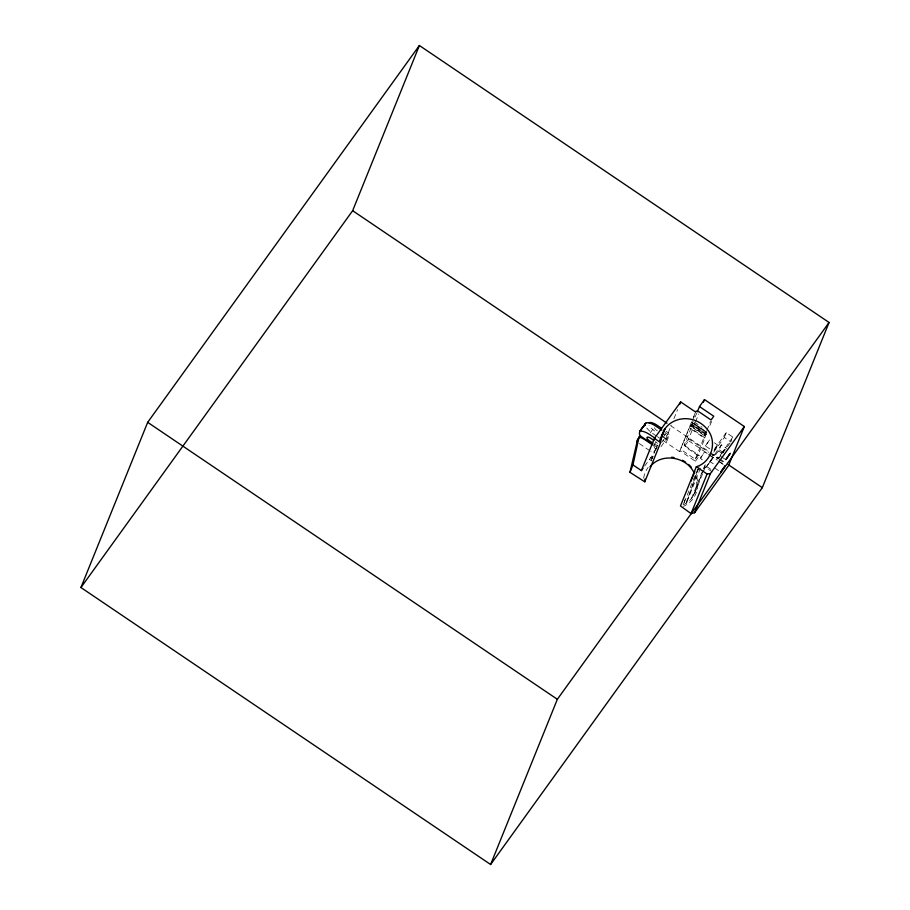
<?xml version="1.0" encoding="UTF-8"?>
<svg xmlns="http://www.w3.org/2000/svg" width="910" height="910" viewBox="0 0 910 910"><rect width="100%" height="100%" fill="white"/><g stroke="black" fill="none" stroke-linecap="round" stroke-linejoin="round"><path stroke-width="0.68" stroke-dasharray="4.55 3.41" d="M684.991 499.601L683.319 504.777L695.467 474.713M705.421 445.889L709.732 439.621L705.432 445.968L710.096 449.13M712.905 457.616L708.674 463.873L712.905 457.616L708.23 454.374M714.475 449.733L717.899 445.149L713.599 451.497L713.952 450.621M699.153 466.625L686.379 503.025L701.178 466.432M683.091 504.902C693.989 500.147 699.71 486.509 695.172 475.464M686.106 503.23L698.22 469.241M693.215 496.041L703.168 470.345M703.669 469.06L705.659 463.918M651.116 460.403L657.213 445.308M652.095 458.856L653.164 456.228M655.814 449.642L657.407 445.695M666.006 431.272L668.247 432.785L669.271 435.219L666.268 442.658L665.915 438.575L671.318 425.129M673.923 418.691L677.563 409.671M662.946 440.406L679.542 451.633L691.429 422.229M693.488 417.11L695.035 413.276M679.542 451.633L691.975 421.603M692.51 420.284L695.706 412.378M690.861 426.415L692.055 424.208L706.353 433.877L705.159 436.083L690.861 426.415L691.372 425.891L705.671 435.549L704.602 438.21L690.303 428.542L691.372 425.891M706.353 433.877L705.841 434.4L691.543 424.731L692.726 422.536L704.829 430.714M706.524 432.728L692.226 423.059L693.227 421.296M696.855 413.072L694.307 418.634M695.411 461.233L699.471 455.603L697.936 455.432L687.721 448.528L684.183 445.013L690.997 428.144L704.988 437.983L697.936 455.432L695.229 459.197L695.411 461.233L680.088 450.882M694.99 423.127L688.654 438.813L684.183 445.013M695.524 421.819L698.687 413.982M706.319 431.738L695.229 459.197L682.978 450.905L680.259 450.609M706.854 430.43L710.551 421.284M705.841 434.4L691.714 424.322M711.677 421.432L708.606 428.303M696.002 473.416L697.583 469.492M691.509 498.35L703.146 469.605M703.68 468.297L704.738 465.681M694.796 493.072L706.706 463.588M712.359 471.949L705.83 467.535L719.298 449.87L721.334 444.831L726.783 448.516M724.303 437.483L726.271 432.614L732.812 437.027L730.832 441.896L724.303 437.483L712.632 453.669M705.83 467.535L721.334 444.831M732.812 437.027L717.91 458.811L712.462 455.137M722.517 452.941C729.194 442.271 716.796 459.561 721.084 454.943M650.275 432.864L653.733 428.064M654.381 444.444L656.008 442.18M662.764 437.881L665.244 434.434M656.383 448.437L653.13 452.952L650.832 451.394M644.644 466.091L654.472 452.452M661.9 442.158L667.678 434.15M661.024 446.673L669.271 435.219L665.335 432.568M684.661 445.877L688.824 440.861L688.654 438.813L708.571 452.281M726.271 432.614L714.828 448.471L721.368 452.896M730.059 442.977L719.162 458.094L713.713 454.409M707.059 453.589C704.442 448.937 697.515 459.243 702.759 459.937M690.303 428.542L690.997 428.144M700.427 458.356L704.727 452.008M694.33 422.035L702.031 427.245M692.385 422.649L706.683 432.318M692.556 422.968L706.854 432.637M691.873 424.651L706.171 434.32M691.031 426.005L705.33 435.662M714.395 442.783L717.91 445.229M719.298 449.87L725.839 454.283M721.277 456.683L724.713 459.004M670.488 425.596L709.345 451.861M710.517 452.657L718.764 458.219M719.935 459.015L725.827 462.997M709.743 453.078L717.944 458.617M719.116 459.413L724.974 463.372M688.824 440.861L708.298 454.022M709.447 454.795L717.455 460.21M718.604 460.995L723.188 464.089M719.435 461.95L724.007 465.044M709.504 461.222L716.045 465.647M685.173 445.934L699.471 455.603M715.135 468.297L718.57 470.618M663.663 437.05L665.915 438.575M707.081 466.807L713.622 471.221M656.315 435.924L652.993 433.683A11.136 3.902 35.8 0 1 645.782 426.437M657.418 436.675L661.843 439.666M653.812 445.024L657.202 447.31M639.332 443.625L649.683 450.621M649.524 459.322L651.935 460.949M653.562 445.57L655.462 449.221M657.395 445.104A4.084 1.433 35.8 0 1 653.869 443.852M655.553 441.543A4.084 1.433 35.8 0 1 656.087 441.987M656.588 442.453A4.084 1.433 35.8 0 1 657.361 443.363M665.062 433.456A4.084 1.433 35.8 0 1 664.095 434.775M657.236 430.76A4.084 1.433 35.8 0 1 654.427 427.723M654.677 430.976A8.656 3.037 35.8 0 1 649.069 425.345M696.594 476.624A27.459 25.616 22 0 1 683.501 506.37M643.643 478.148A27.459 25.616 22 0 1 648.113 467.41M651.981 458.401L650.297 457.389L651.901 458.469"/><path stroke-width="1.36" d="M652.686 444.262L640.265 435.867C636.863 431.272 644.405 427.006 645.702 423.195L639.878 431.26L645.304 423.753M640.265 435.867L637.603 439.564L629.97 472.335L644.769 481.811L644.883 479.081M644.769 481.811L660.614 442.601L661.49 435.753L664.948 428.758A26.219 24.468 22 0 1 707.32 429.452C717.649 441.555 711.745 462.337 696.321 466.728L680.475 505.949L691.054 513.627L694.614 512.717L728.489 465.749L744.334 426.528L704.499 399.604L699.483 406.554L697.379 411.764M652.459 444.819L645.827 440.338A11.136 3.902 35.8 0 0 639.047 437.073L632.962 464.896L629.97 472.335M637.603 439.564L637.034 442.067L639.047 437.073M690.883 481.458L694.796 471.664M80.933 587.53L147.682 422.331L419.385 45.5L829.067 322.47L762.318 487.669L490.615 864.5L80.933 587.53L352.648 210.699L419.385 45.5M632.962 464.896L641.391 470.595L654.404 438.392L680.68 401.947L695.558 412.002L696.23 411.058L698.823 411.684L711.074 419.976L713.781 416.223L699.483 406.554M660.148 440.065L664.402 429.531M490.615 864.5L557.352 699.301L829.067 322.47M679.645 404.518L680.68 401.947M703.441 402.209L704.499 399.604M691.054 513.627L707.07 473.996L710.46 473.496L744.334 426.528M694.614 512.717L710.46 473.496M641.391 470.595L643.017 468.343M649.99 466.819C661.593 452.281 686.913 456.649 694.307 473.268M640.048 431.385L640.276 431.306A11.136 3.902 35.8 0 1 649.899 434.707L655.416 438.438M352.648 210.699L666.962 423.207M728.182 464.589L762.318 487.669M661.513 428.235L657.009 425.197A8.656 3.037 35.8 0 0 649.012 422.82M661.832 430.191L655.996 426.244A11.136 3.902 35.8 0 0 645.338 425.391M654.404 438.392L660.614 442.601M696.321 466.728L707.07 473.996M653.949 440.44L650.889 438.37A4.084 1.433 35.8 0 0 646.964 437.448A4.084 1.433 35.8 0 0 649.785 441.088L652.845 443.159M147.682 422.331L557.352 699.301M671.557 457.229A27.459 25.616 22 0 1 674.048 457.537M682.375 460.267A27.459 25.616 22 0 1 685.617 462.166M688.586 464.464A27.459 25.616 22 0 1 691.213 467.114M720.902 471.903L725.156 465.818L720.902 471.903M725.907 459.516L730.161 453.43L725.907 459.516M664.948 428.758L660.159 440.599L664.948 428.758"/></g></svg>
